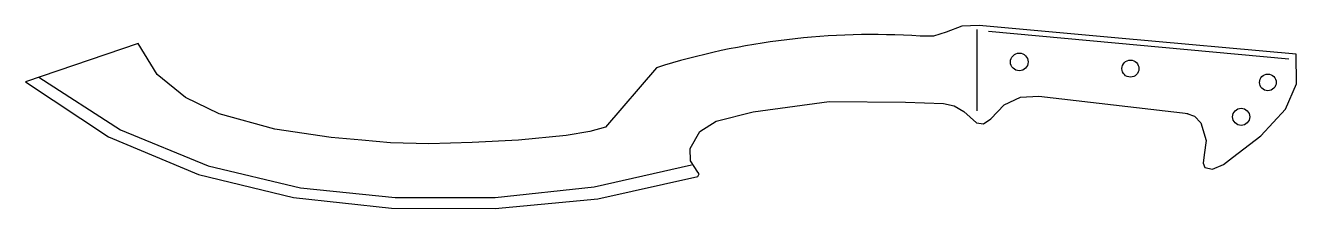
# Model space of a CAD drawing. Header units: millimetres. Extents: x 0.6 to 20.3, y 2.9 to 5.7.
import ezdxf

# ---------------------------------------------------------------- set-up
doc = ezdxf.new("R2010")
doc.units = ezdxf.units.MM

msp = doc.modelspace()

# ---------------------------------------------------------------- linework, layer by layer
at = {"color": 7, "linetype": 'Continuous'}
for p, q in [((15.354, 5.637), (15.354, 4.373)), ((15.533, 5.611), (20.194, 5.185)), ((2.348, 5.423), (0.597, 4.828)), ((10.385, 5.046), (9.593, 4.122)), ((16.314, 4.604), (18.634, 4.332))]:
    msp.add_line(p, q, dxfattribs=at)
at = {"color": 7, "linetype": 'Continuous', "flags": 128}
for points in [[(15.388, 5.704), (15.122, 5.69), (14.878, 5.598), (14.683, 5.536), (14.473, 5.537)], [(20.309, 5.255), (17.553, 5.506), (15.388, 5.704)], [(9.593, 4.122), (9.349, 4.052), (8.982, 3.993), (8.245, 3.921), (7.526, 3.881), (6.856, 3.865), (6.258, 3.88), (5.816, 3.917), (5.34, 3.963), (4.465, 4.089), (3.601, 4.329), (3.081, 4.582), (2.639, 4.94), (2.348, 5.423)], [(19.32, 3.651), (19.761, 3.988), (20.14, 4.403), (20.313, 4.795), (20.309, 5.255)], [(0.597, 4.828), (1.885, 3.971), (3.282, 3.385), (4.756, 3.029), (6.276, 2.864), (7.882, 2.855), (9.473, 3.009), (11.026, 3.357)], [(0.803, 4.898), (2.07, 4.082), (3.433, 3.521), (4.864, 3.181), (6.333, 3.026), (7.882, 3.028), (9.42, 3.194), (10.926, 3.535)], [(11.026, 3.422), (10.911, 3.597), (10.909, 3.791), (11.059, 4.055), (11.312, 4.214), (11.887, 4.358), (13.061, 4.521), (14.247, 4.512), (14.838, 4.488), (15.005, 4.455), (15.154, 4.366), (15.348, 4.188), (15.458, 4.173), (15.573, 4.252), (15.778, 4.468), (16.031, 4.588), (16.314, 4.604)], [(18.609, 4.332), (18.732, 4.295), (18.826, 4.187), (18.912, 3.912), (18.882, 3.69), (18.867, 3.564), (18.89, 3.493), (19.011, 3.468), (19.178, 3.542), (19.32, 3.651)], [(11.026, 3.357), (11.045, 3.394), (11.026, 3.422)]]:
    msp.add_lwpolyline(points, dxfattribs=at)
at = {"color": 7, "linetype": 'Continuous'}
for centre, radius in [((16.013, 5.135), 0.137), ((17.736, 5.031), 0.132), ((19.868, 4.817), 0.129), ((19.454, 4.282), 0.134)]:
    msp.add_circle(centre, radius, dxfattribs=at)
msp.add_arc((13.741, -5.632), 11.193, 86.2489, 107.4486, dxfattribs=at)

doc.saveas('drawing.dxf')
